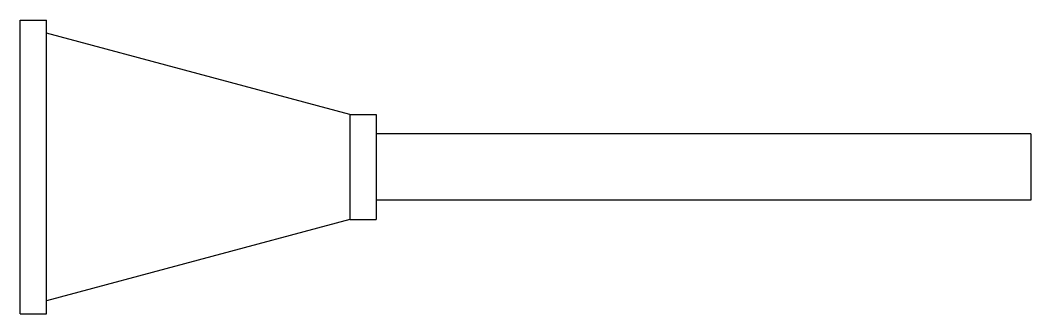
# Model space of a CAD drawing. Header units: metres. Extents: x 812.08 to 812.402, y 570.887 to 570.98.
import ezdxf

# ---------------------------------------------------------------- set-up
doc = ezdxf.new("R2010")
doc.units = ezdxf.units.M
doc.layers.add('ARQ-PEÇAS SANITÁRIAS', color=7, linetype='Continuous')

msp = doc.modelspace()

# ---------------------------------------------------------------- linework, layer by layer
at = {"layer": 'ARQ-PEÇAS SANITÁRIAS'}
for p, q in [((812.08041, 570.88693), (812.08041, 570.98036)), ((812.08041, 570.98036), (812.08875, 570.98036)), ((812.08875, 570.88693), (812.08875, 570.98036)), ((812.18534, 570.95032), (812.08875, 570.9762)), ((812.18534, 570.95032), (812.19367, 570.95032)), ((812.18534, 570.95032), (812.18534, 570.91698)), ((812.19367, 570.95032), (812.19367, 570.91698)), ((812.40201, 570.94423), (812.19367, 570.94423)), ((812.40201, 570.94423), (812.40201, 570.92307)), ((812.40201, 570.92307), (812.19367, 570.92307)), ((812.18534, 570.91698), (812.08875, 570.8911)), ((812.18534, 570.91698), (812.19367, 570.91698)), ((812.08041, 570.88693), (812.08875, 570.88693))]:
    msp.add_line(p, q, dxfattribs=at)

doc.saveas('drawing.dxf')
